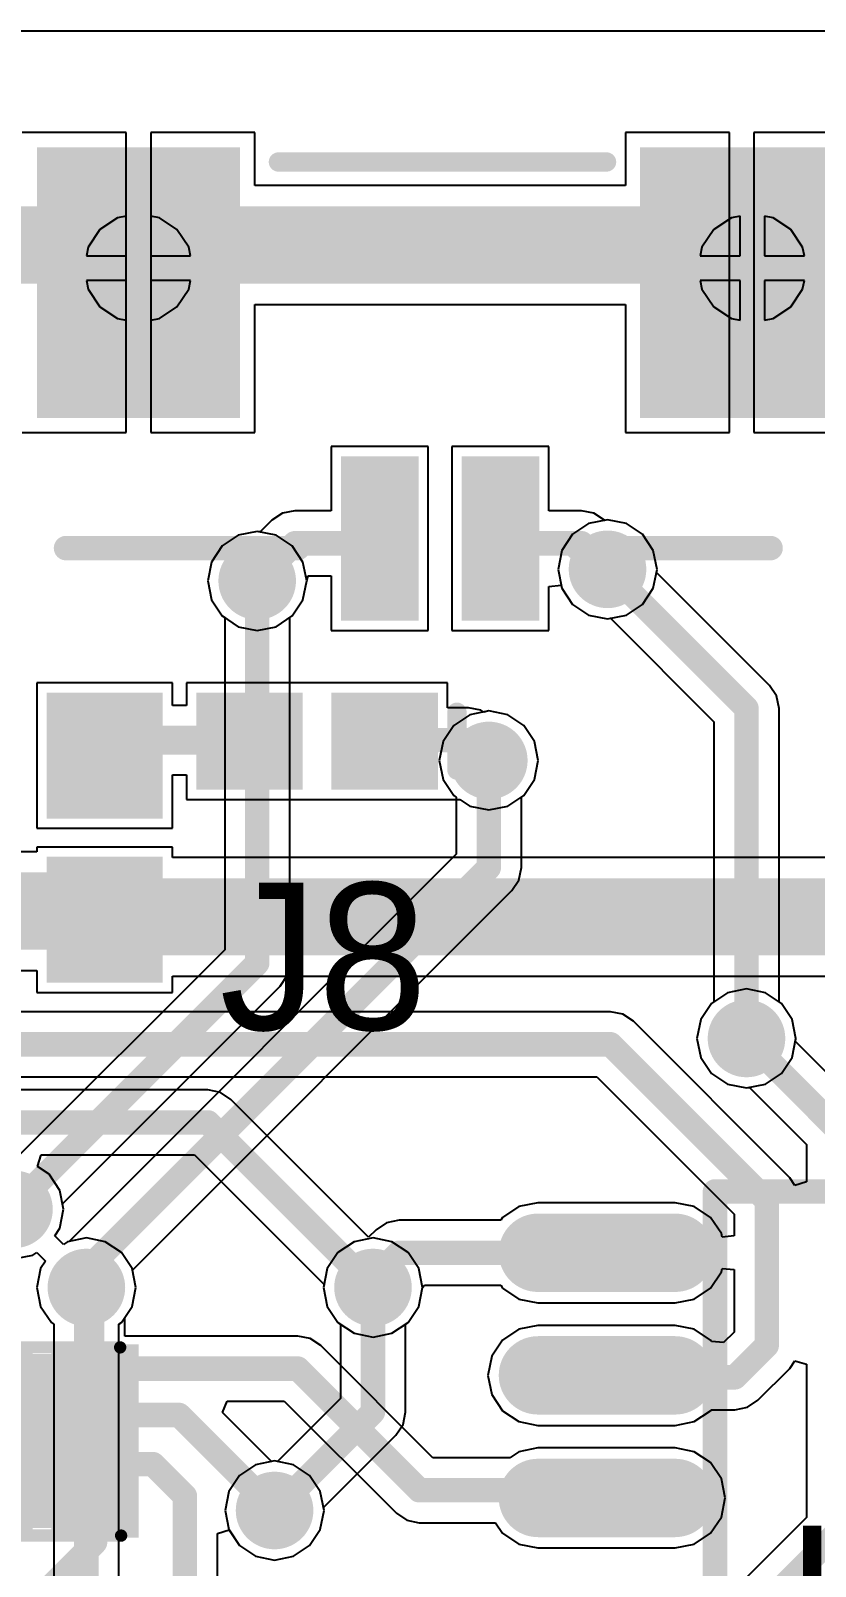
# Model space of a CAD drawing. Extents: x 60 to 151, y 116 to 276.
# Drawn here: x 96.37 to 104.49, y 180.14 to 196.05 of the extents above; entities that cross this region are included whole.
import ezdxf

# ---------------------------------------------------------------- set-up
doc = ezdxf.new("R2010")
doc.units = 0
doc.header["$MEASUREMENT"] = 0
doc.layers.get('0').update_dxf_attribs({"linetype": 'CONTINUOUS'})
for name, color, linetype in [('BOTTOMLAYER', 5, 'CONTINUOUS'), ('BOTTOMSOLDER', 6, 'CONTINUOUS'), ('MULTILAYER', 9, 'CONTINUOUS'), ('TOPLAYER', 1, 'CONTINUOUS'), ('TOPOVERLAY', 2, 'CONTINUOUS'), ('TOPPASTE', 8, 'CONTINUOUS'), ('TOPSOLDER', 216, 'CONTINUOUS'), ('VIAHOLELAYER', 16, 'CONTINUOUS')]:
    doc.layers.add(name, color=color, linetype=linetype)

# ---------------------------------------------------------------- blocks, each defined once
blk = doc.blocks.new('SMT2P___40')
at = {"layer": 'TOPLAYER'}
for points in [[(-0.3, -0.75), (0.3, -0.75), (-0.3, 0.75), (0.3, 0.75)], [(0.95, -0.75), (1.55, -0.75), (0.95, 0.75), (1.55, 0.75)], [(-3.45, -3.95), (-1.55, -3.95), (-3.45, -1.35), (-1.55, -1.35)], [(2.8, -3.95), (4.7, -3.95), (2.8, -1.35), (4.7, -1.35)]]:
    blk.add_solid(points, dxfattribs=at)
at = {"layer": 'TOPOVERLAY'}
for points, const_width in [([(-0.8, 0.1), (-2.8, 0.1)], 0.254), ([(4.5, 0.1), (2.1, 0.1)], 0.254), ([(2.3, -3.9), (-1.1, -3.9)], 0.2)]:
    blk.add_lwpolyline(points, dxfattribs=dict(at, const_width=const_width))
for points, const_width in [([(-2.863, 0.1, 1), (-2.736, 0.1, 1)], 0.127), ([(-0.864, 0.1, 1), (-0.737, 0.1, 1)], 0.127), ([(2.037, 0.1, 1), (2.164, 0.1, 1)], 0.127), ([(4.437, 0.1, 1), (4.564, 0.1, 1)], 0.127), ([(-1.15, -3.9, 1), (-1.05, -3.9, 1)], 0.1), ([(2.25, -3.9, 1), (2.35, -3.9, 1)], 0.1)]:
    blk.add_lwpolyline(points, format="xyb", close=True, dxfattribs=dict(at, const_width=const_width))
at = {"layer": 'TOPPASTE'}
for points in [[(-0.3, -0.75), (0.3, -0.75), (-0.3, 0.75), (0.3, 0.75)], [(0.95, -0.75), (1.55, -0.75), (0.95, 0.75), (1.55, 0.75)], [(-3.45, -3.95), (-1.55, -3.95), (-3.45, -1.35), (-1.55, -1.35)], [(2.8, -3.95), (4.7, -3.95), (2.8, -1.35), (4.7, -1.35)]]:
    blk.add_solid(points, dxfattribs=at)
at = {"layer": 'TOPSOLDER'}
for points in [[(-0.402, -0.852), (0.402, -0.852), (-0.402, 0.852), (0.402, 0.852)], [(0.848, -0.852), (1.652, -0.852), (0.848, 0.852), (1.652, 0.852)], [(-3.552, -4.052), (-1.448, -4.052), (-3.552, -1.248), (-1.448, -1.248)], [(2.698, -4.052), (4.802, -4.052), (2.698, -1.248), (4.802, -1.248)]]:
    blk.add_solid(points, dxfattribs=at)
blk = doc.blocks.new('L0603_70')
at = {"layer": 'TOPLAYER'}
for points in [[(-0.25, -0.4), (-0.25, 0.4), (-1.15, -0.4), (-1.15, 0.4)], [(1.15, -0.4), (1.15, 0.4), (0.25, -0.4), (0.25, 0.4)]]:
    blk.add_solid(points, dxfattribs=at)
at = {"layer": 'TOPOVERLAY', "const_width": 0.2}
blk.add_lwpolyline([(-1.45, 0.3), (-1.45, -0.3)], dxfattribs=at)
at = {"layer": 'TOPOVERLAY', "const_width": 0.1}
for points in [[(-1.5, 0.3, 1), (-1.4, 0.3, 1)], [(-1.5, -0.3, 1), (-1.4, -0.3, 1)]]:
    blk.add_lwpolyline(points, format="xyb", close=True, dxfattribs=at)
at = {"layer": 'TOPPASTE'}
for points in [[(-0.25, -0.4), (-0.25, 0.4), (-1.15, -0.4), (-1.15, 0.4)], [(1.15, -0.4), (1.15, 0.4), (0.25, -0.4), (0.25, 0.4)]]:
    blk.add_solid(points, dxfattribs=at)
at = {"layer": 'TOPSOLDER'}
for points in [[(-0.148, -0.502), (-0.148, 0.502), (-1.252, -0.502), (-1.252, 0.502)], [(1.252, -0.502), (1.252, 0.502), (0.148, -0.502), (0.148, 0.502)]]:
    blk.add_solid(points, dxfattribs=at)
blk = doc.blocks.new('J1_0603_86')
at = {"layer": 'TOPLAYER'}
for points in [[(-0.3, -0.5), (-0.3, 0.5), (-1.4, -0.5), (-1.4, 0.5)], [(1.4, -0.5), (1.4, 0.5), (0.3, -0.5), (0.3, 0.5)]]:
    blk.add_solid(points, dxfattribs=at)
at = {"layer": 'TOPPASTE'}
for points in [[(-0.3, -0.5), (-0.3, 0.5), (-1.4, -0.5), (-1.4, 0.5)], [(1.4, -0.5), (1.4, 0.5), (0.3, -0.5), (0.3, 0.5)]]:
    blk.add_solid(points, dxfattribs=at)
at = {"layer": 'TOPSOLDER'}
for points in [[(-0.198, -0.602), (-0.198, 0.602), (-1.502, -0.602), (-1.502, 0.602)], [(1.502, -0.602), (1.502, 0.602), (0.198, -0.602), (0.198, 0.602)]]:
    blk.add_solid(points, dxfattribs=at)
blk = doc.blocks.new('____14_97')
at = {"layer": 'TOPLAYER', "const_width": 0.61}
for points in [[(0.711, 0), (-0.711, 0)], [(6.999, 0), (5.577, 0)], [(0.711, -1.27), (-0.711, -1.27)], [(6.999, -1.27), (5.577, -1.27)], [(0.711, -2.54), (-0.711, -2.54)], [(6.999, -2.54), (5.577, -2.54)], [(0.711, -3.81), (-0.711, -3.81)], [(6.999, -3.81), (5.577, -3.81)], [(0.711, -5.08), (-0.711, -5.08)], [(6.999, -5.08), (5.577, -5.08)], [(0.711, -6.35), (-0.711, -6.35)], [(6.999, -6.35), (5.577, -6.35)], [(0.711, -7.62), (-0.711, -7.62)], [(6.999, -7.62), (5.577, -7.62)]]:
    blk.add_lwpolyline(points, dxfattribs=at)
at = {"layer": 'TOPLAYER', "const_width": 0.305}
for points in [[(-0.864, 0, 1), (-0.559, 0, 1)], [(0.559, 0, 1), (0.864, 0, 1)], [(5.424, 0, 1), (5.729, 0, 1)], [(6.847, 0, 1), (7.152, 0, 1)], [(-0.864, -1.27, 1), (-0.559, -1.27, 1)], [(0.559, -1.27, 1), (0.864, -1.27, 1)], [(5.424, -1.27, 1), (5.729, -1.27, 1)], [(6.847, -1.27, 1), (7.152, -1.27, 1)], [(-0.864, -2.54, 1), (-0.559, -2.54, 1)], [(0.559, -2.54, 1), (0.864, -2.54, 1)], [(5.424, -2.54, 1), (5.729, -2.54, 1)], [(6.847, -2.54, 1), (7.152, -2.54, 1)], [(-0.864, -3.81, 1), (-0.559, -3.81, 1)], [(0.559, -3.81, 1), (0.864, -3.81, 1)], [(5.424, -3.81, 1), (5.729, -3.81, 1)], [(6.847, -3.81, 1), (7.152, -3.81, 1)], [(-0.864, -5.08, 1), (-0.559, -5.08, 1)], [(0.559, -5.08, 1), (0.864, -5.08, 1)], [(5.424, -5.08, 1), (5.729, -5.08, 1)], [(6.847, -5.08, 1), (7.152, -5.08, 1)], [(-0.864, -6.35, 1), (-0.559, -6.35, 1)], [(0.559, -6.35, 1), (0.864, -6.35, 1)], [(5.424, -6.35, 1), (5.729, -6.35, 1)], [(6.847, -6.35, 1), (7.152, -6.35, 1)], [(-0.864, -7.62, 1), (-0.559, -7.62, 1)], [(0.559, -7.62, 1), (0.864, -7.62, 1)], [(5.424, -7.62, 1), (5.729, -7.62, 1)], [(6.847, -7.62, 1), (7.152, -7.62, 1)]]:
    blk.add_lwpolyline(points, format="xyb", close=True, dxfattribs=at)
at = {"layer": 'TOPOVERLAY', "const_width": 0.254}
for points in [[(1.124, 0.635), (2.509, 0.635)], [(1.124, -8.255), (1.124, 0.635)], [(3.779, 0.635), (5.164, 0.635)], [(5.164, -8.255), (5.164, 0.635)], [(1.124, -8.255), (5.164, -8.255)]]:
    blk.add_lwpolyline(points, dxfattribs=at)
at = {"layer": 'TOPOVERLAY', "const_width": 0.127}
for points in [[(1.06, 0.635, 1), (1.187, 0.635, 1)], [(1.06, 0.635, 1), (1.187, 0.635, 1)], [(2.445, 0.635, 1), (2.572, 0.635, 1)], [(2.445, 0.635, 1), (2.572, 0.635, 1)], [(3.715, 0.635, 1), (3.842, 0.635, 1)], [(3.715, 0.635, 1), (3.842, 0.635, 1)], [(5.1, 0.635, 1), (5.227, 0.635, 1)], [(5.1, 0.635, 1), (5.227, 0.635, 1)], [(1.06, -8.255, 1), (1.187, -8.255, 1)], [(1.06, -8.255, 1), (1.187, -8.255, 1)], [(5.1, -8.255, 1), (5.227, -8.255, 1)], [(5.1, -8.255, 1), (5.227, -8.255, 1)]]:
    blk.add_lwpolyline(points, format="xyb", close=True, dxfattribs=at)
at = {"layer": 'TOPOVERLAY', "const_width": 0.254}
blk.add_lwpolyline([(3.779, 0.635, -1), (2.509, 0.635)], format="xyb", dxfattribs=at)
at = {"layer": 'TOPPASTE', "const_width": 0.61}
for points in [[(0.711, 0), (-0.711, 0)], [(6.999, 0), (5.577, 0)], [(0.711, -1.27), (-0.711, -1.27)], [(6.999, -1.27), (5.577, -1.27)], [(0.711, -2.54), (-0.711, -2.54)], [(6.999, -2.54), (5.577, -2.54)], [(0.711, -3.81), (-0.711, -3.81)], [(6.999, -3.81), (5.577, -3.81)], [(0.711, -5.08), (-0.711, -5.08)], [(6.999, -5.08), (5.577, -5.08)], [(0.711, -6.35), (-0.711, -6.35)], [(6.999, -6.35), (5.577, -6.35)], [(0.711, -7.62), (-0.711, -7.62)], [(6.999, -7.62), (5.577, -7.62)]]:
    blk.add_lwpolyline(points, dxfattribs=at)
at = {"layer": 'TOPPASTE', "const_width": 0.305}
for points in [[(-0.864, 0, 1), (-0.559, 0, 1)], [(0.559, 0, 1), (0.864, 0, 1)], [(5.424, 0, 1), (5.729, 0, 1)], [(6.847, 0, 1), (7.152, 0, 1)], [(-0.864, -1.27, 1), (-0.559, -1.27, 1)], [(0.559, -1.27, 1), (0.864, -1.27, 1)], [(5.424, -1.27, 1), (5.729, -1.27, 1)], [(6.847, -1.27, 1), (7.152, -1.27, 1)], [(-0.864, -2.54, 1), (-0.559, -2.54, 1)], [(0.559, -2.54, 1), (0.864, -2.54, 1)], [(5.424, -2.54, 1), (5.729, -2.54, 1)], [(6.847, -2.54, 1), (7.152, -2.54, 1)], [(-0.864, -3.81, 1), (-0.559, -3.81, 1)], [(0.559, -3.81, 1), (0.864, -3.81, 1)], [(5.424, -3.81, 1), (5.729, -3.81, 1)], [(6.847, -3.81, 1), (7.152, -3.81, 1)], [(-0.864, -5.08, 1), (-0.559, -5.08, 1)], [(0.559, -5.08, 1), (0.864, -5.08, 1)], [(5.424, -5.08, 1), (5.729, -5.08, 1)], [(6.847, -5.08, 1), (7.152, -5.08, 1)], [(-0.864, -6.35, 1), (-0.559, -6.35, 1)], [(0.559, -6.35, 1), (0.864, -6.35, 1)], [(5.424, -6.35, 1), (5.729, -6.35, 1)], [(6.847, -6.35, 1), (7.152, -6.35, 1)], [(-0.864, -7.62, 1), (-0.559, -7.62, 1)], [(0.559, -7.62, 1), (0.864, -7.62, 1)], [(5.424, -7.62, 1), (5.729, -7.62, 1)], [(6.847, -7.62, 1), (7.152, -7.62, 1)]]:
    blk.add_lwpolyline(points, format="xyb", close=True, dxfattribs=at)
at = {"layer": 'TOPSOLDER', "const_width": 0.813}
for points in [[(0.711, 0), (-0.711, 0)], [(6.999, 0), (5.577, 0)], [(0.711, -1.27), (-0.711, -1.27)], [(6.999, -1.27), (5.577, -1.27)], [(0.711, -2.54), (-0.711, -2.54)], [(6.999, -2.54), (5.577, -2.54)], [(0.711, -3.81), (-0.711, -3.81)], [(6.999, -3.81), (5.577, -3.81)], [(0.711, -5.08), (-0.711, -5.08)], [(6.999, -5.08), (5.577, -5.08)], [(0.711, -6.35), (-0.711, -6.35)], [(6.999, -6.35), (5.577, -6.35)], [(0.711, -7.62), (-0.711, -7.62)], [(6.999, -7.62), (5.577, -7.62)]]:
    blk.add_lwpolyline(points, dxfattribs=at)
at = {"layer": 'TOPSOLDER', "const_width": 0.406}
for points in [[(-0.914, 0, 1), (-0.508, 0, 1)], [(0.508, 0, 1), (0.914, 0, 1)], [(5.374, 0, 1), (5.78, 0, 1)], [(6.796, 0, 1), (7.202, 0, 1)], [(-0.914, -1.27, 1), (-0.508, -1.27, 1)], [(0.508, -1.27, 1), (0.914, -1.27, 1)], [(5.374, -1.27, 1), (5.78, -1.27, 1)], [(6.796, -1.27, 1), (7.202, -1.27, 1)], [(-0.914, -2.54, 1), (-0.508, -2.54, 1)], [(0.508, -2.54, 1), (0.914, -2.54, 1)], [(5.374, -2.54, 1), (5.78, -2.54, 1)], [(6.796, -2.54, 1), (7.202, -2.54, 1)], [(-0.914, -3.81, 1), (-0.508, -3.81, 1)], [(0.508, -3.81, 1), (0.914, -3.81, 1)], [(5.374, -3.81, 1), (5.78, -3.81, 1)], [(6.796, -3.81, 1), (7.202, -3.81, 1)], [(-0.914, -5.08, 1), (-0.508, -5.08, 1)], [(0.508, -5.08, 1), (0.914, -5.08, 1)], [(5.374, -5.08, 1), (5.78, -5.08, 1)], [(6.796, -5.08, 1), (7.202, -5.08, 1)], [(-0.914, -6.35, 1), (-0.508, -6.35, 1)], [(0.508, -6.35, 1), (0.914, -6.35, 1)], [(5.374, -6.35, 1), (5.78, -6.35, 1)], [(6.796, -6.35, 1), (7.202, -6.35, 1)], [(-0.914, -7.62, 1), (-0.508, -7.62, 1)], [(0.508, -7.62, 1), (0.914, -7.62, 1)], [(5.374, -7.62, 1), (5.78, -7.62, 1)], [(6.796, -7.62, 1), (7.202, -7.62, 1)]]:
    blk.add_lwpolyline(points, format="xyb", close=True, dxfattribs=at)
blk = doc.blocks.new('RR0402_4R8__102')
at = {"layer": 'TOPLAYER'}
for points in [[(-0.35, -0.15), (0.35, -0.15), (-0.35, 0.15), (0.35, 0.15)], [(0.75, -0.15), (1.45, -0.15), (0.75, 0.15), (1.45, 0.15)], [(-0.35, -0.65), (0.35, -0.65), (-0.35, -0.35), (0.35, -0.35)], [(0.75, -0.65), (1.45, -0.65), (0.75, -0.35), (1.45, -0.35)], [(-0.35, -1.15), (0.35, -1.15), (-0.35, -0.85), (0.35, -0.85)], [(0.75, -1.15), (1.45, -1.15), (0.75, -0.85), (1.45, -0.85)], [(-0.35, -1.65), (0.35, -1.65), (-0.35, -1.35), (0.35, -1.35)], [(0.75, -1.65), (1.45, -1.65), (0.75, -1.35), (1.45, -1.35)]]:
    blk.add_solid(points, dxfattribs=at)
at = {"layer": 'TOPOVERLAY', "const_width": 0.127}
for points in [[(1.36, 0.23), (-0.27, 0.23)], [(1.37, -1.72), (-0.26, -1.72)]]:
    blk.add_lwpolyline(points, dxfattribs=at)
at = {"layer": 'TOPOVERLAY', "const_width": 0.0635}
for points in [[(-0.302, 0.23, 1), (-0.238, 0.23, 1)], [(1.328, 0.23, 1), (1.392, 0.23, 1)], [(-0.292, -1.72, 1), (-0.228, -1.72, 1)], [(1.338, -1.72, 1), (1.402, -1.72, 1)]]:
    blk.add_lwpolyline(points, format="xyb", close=True, dxfattribs=at)
at = {"layer": 'TOPOVERLAY'}
blk.add_solid([(0.41, -1.65), (0.69, -1.65), (0.41, 0.15), (0.69, 0.15)], dxfattribs=at)
at = {"layer": 'TOPPASTE'}
for points in [[(-0.35, -0.15), (0.35, -0.15), (-0.35, 0.15), (0.35, 0.15)], [(0.75, -0.15), (1.45, -0.15), (0.75, 0.15), (1.45, 0.15)], [(-0.35, -0.65), (0.35, -0.65), (-0.35, -0.35), (0.35, -0.35)], [(0.75, -0.65), (1.45, -0.65), (0.75, -0.35), (1.45, -0.35)], [(-0.35, -1.15), (0.35, -1.15), (-0.35, -0.85), (0.35, -0.85)], [(0.75, -1.15), (1.45, -1.15), (0.75, -0.85), (1.45, -0.85)], [(-0.35, -1.65), (0.35, -1.65), (-0.35, -1.35), (0.35, -1.35)], [(0.75, -1.65), (1.45, -1.65), (0.75, -1.35), (1.45, -1.35)]]:
    blk.add_solid(points, dxfattribs=at)
at = {"layer": 'TOPSOLDER'}
for points in [[(-0.452, -0.252), (0.452, -0.252), (-0.452, 0.252), (0.452, 0.252)], [(0.648, -0.252), (1.552, -0.252), (0.648, 0.252), (1.552, 0.252)], [(-0.452, -0.752), (0.452, -0.752), (-0.452, -0.248), (0.452, -0.248)], [(0.648, -0.752), (1.552, -0.752), (0.648, -0.248), (1.552, -0.248)], [(-0.452, -1.252), (0.452, -1.252), (-0.452, -0.748), (0.452, -0.748)], [(0.648, -1.252), (1.552, -1.252), (0.648, -0.748), (1.552, -0.748)], [(-0.452, -1.752), (0.452, -1.752), (-0.452, -1.248), (0.452, -1.248)], [(0.648, -1.752), (1.552, -1.752), (0.648, -1.248), (1.552, -1.248)]]:
    blk.add_solid(points, dxfattribs=at)

msp = doc.modelspace()

# ---------------------------------------------------------------- linework, layer by layer
at = {"layer": 'BOTTOMLAYER'}
for p, q in [((65.652, 196.046), (145.422, 196.046)), ((97.266, 194.108), (97.083, 193.985)), ((97.355, 194.126), (97.266, 194.108)), ((97.355, 193.713), (97.355, 194.126)), ((97.698, 194.108), (97.609, 194.126)), ((97.609, 194.126), (97.609, 193.713)), ((97.881, 193.985), (97.698, 194.108)), ((103.626, 194.108), (103.443, 193.985)), ((103.715, 194.126), (103.626, 194.108)), ((103.715, 193.713), (103.715, 194.126)), ((104.058, 194.108), (103.969, 194.126)), ((103.969, 194.126), (103.969, 193.713)), ((104.241, 193.985), (104.058, 194.108)), ((97.083, 193.985), (96.96, 193.802)), ((98.004, 193.802), (97.881, 193.985)), ((103.443, 193.985), (103.32, 193.802)), ((104.364, 193.802), (104.241, 193.985)), ((96.96, 193.802), (96.942, 193.713)), ((98.022, 193.713), (98.004, 193.802)), ((103.32, 193.802), (103.302, 193.713)), ((104.382, 193.713), (104.364, 193.802)), ((96.942, 193.713), (97.355, 193.713)), ((97.609, 193.713), (98.022, 193.713)), ((103.302, 193.713), (103.715, 193.713)), ((103.969, 193.713), (104.382, 193.713)), ((97.355, 193.459), (96.942, 193.459)), ((96.942, 193.459), (96.96, 193.37)), ((97.355, 193.046), (97.355, 193.459)), ((98.022, 193.459), (97.609, 193.459)), ((97.609, 193.459), (97.609, 193.046)), ((98.004, 193.37), (98.022, 193.459)), ((103.715, 193.459), (103.302, 193.459)), ((103.302, 193.459), (103.32, 193.37)), ((103.715, 193.046), (103.715, 193.459)), ((104.382, 193.459), (103.969, 193.459)), ((103.969, 193.459), (103.969, 193.046)), ((104.364, 193.37), (104.382, 193.459)), ((96.96, 193.37), (97.083, 193.187)), ((97.881, 193.187), (98.004, 193.37)), ((103.32, 193.37), (103.443, 193.187)), ((104.241, 193.187), (104.364, 193.37)), ((97.083, 193.187), (97.266, 193.064)), ((97.698, 193.064), (97.881, 193.187)), ((103.443, 193.187), (103.626, 193.064)), ((104.058, 193.064), (104.241, 193.187)), ((97.266, 193.064), (97.355, 193.046)), ((97.609, 193.046), (97.698, 193.064)), ((103.626, 193.064), (103.715, 193.046)), ((103.969, 193.046), (104.058, 193.064)), ((102.146, 190.94), (101.979, 190.829)), ((102.342, 190.979), (102.146, 190.94)), ((102.538, 190.94), (102.342, 190.979)), ((102.705, 190.829), (102.538, 190.94)), ((98.516, 190.82), (98.349, 190.709)), ((98.712, 190.859), (98.516, 190.82)), ((98.908, 190.82), (98.712, 190.859)), ((99.075, 190.709), (98.908, 190.82)), ((101.979, 190.829), (101.868, 190.662)), ((102.816, 190.662), (102.705, 190.829)), ((98.349, 190.709), (98.238, 190.542)), ((99.186, 190.542), (99.075, 190.709)), ((101.868, 190.662), (101.829, 190.466)), ((102.855, 190.466), (102.816, 190.662)), ((98.238, 190.542), (98.199, 190.346)), ((99.225, 190.346), (99.186, 190.542)), ((101.829, 190.466), (101.868, 190.27)), ((102.849, 190.435), (102.855, 190.466)), ((104.02, 189.264), (102.849, 190.435)), ((98.199, 190.346), (98.238, 190.15)), ((99.186, 190.15), (99.225, 190.346)), ((101.868, 190.27), (101.979, 190.103)), ((98.238, 190.15), (98.349, 189.983)), ((99.075, 189.983), (99.186, 190.15)), ((101.979, 190.103), (102.146, 189.992)), ((98.349, 189.983), (98.375, 189.966)), ((98.375, 189.966), (98.375, 186.525)), ((99.049, 189.966), (99.075, 189.983)), ((99.049, 186.386), (99.049, 189.966)), ((102.146, 189.992), (102.342, 189.953)), ((102.342, 189.953), (102.373, 189.959)), ((102.373, 189.959), (103.445, 188.887)), ((104.093, 189.155), (104.02, 189.264)), ((104.119, 189.026), (104.093, 189.155)), ((101.112, 188.999), (100.916, 188.96)), ((101.308, 188.96), (101.112, 188.999)), ((104.119, 185.986), (104.119, 189.026)), ((100.749, 188.849), (100.638, 188.682)), ((100.916, 188.96), (100.749, 188.849)), ((101.475, 188.849), (101.308, 188.96)), ((101.586, 188.682), (101.475, 188.849)), ((103.445, 188.887), (103.445, 185.986)), ((100.638, 188.682), (100.599, 188.486)), ((101.625, 188.486), (101.586, 188.682)), ((100.599, 188.486), (100.638, 188.29)), ((101.586, 188.29), (101.625, 188.486)), ((100.638, 188.29), (100.749, 188.123)), ((101.475, 188.123), (101.586, 188.29)), ((100.749, 188.123), (100.775, 188.106)), ((100.775, 188.106), (100.775, 187.515)), ((101.449, 188.106), (101.475, 188.123)), ((101.449, 187.376), (101.449, 188.106)), ((100.775, 187.515), (96.763, 183.504)), ((101.35, 187.138), (101.423, 187.247)), ((101.423, 187.247), (101.449, 187.376)), ((101.449, 187.376), (101.449, 187.376)), ((101.449, 187.376), (101.449, 187.376)), ((101.449, 187.376), (101.449, 187.376)), ((97.419, 183.207), (101.35, 187.138)), ((98.375, 186.525), (96.198, 184.348)), ((99.023, 186.257), (99.049, 186.386)), ((96.694, 183.892), (98.95, 186.148)), ((98.95, 186.148), (99.023, 186.257)), ((98.95, 186.148), (98.95, 186.148)), ((98.95, 186.148), (98.95, 186.148)), ((103.419, 185.969), (103.308, 185.802)), ((103.445, 185.986), (103.419, 185.969)), ((104.145, 185.969), (104.119, 185.986)), ((104.256, 185.802), (104.145, 185.969)), ((103.308, 185.802), (103.269, 185.606)), ((104.295, 185.606), (104.256, 185.802)), ((103.269, 185.606), (103.308, 185.41)), ((104.256, 185.41), (104.295, 185.606)), ((103.308, 185.41), (103.419, 185.243)), ((104.145, 185.243), (104.256, 185.41)), ((103.419, 185.243), (103.586, 185.132)), ((103.978, 185.132), (104.145, 185.243)), ((103.586, 185.132), (103.782, 185.093)), ((103.782, 185.093), (103.978, 185.132)), ((96.666, 183.64), (96.705, 183.836)), ((96.705, 183.836), (96.694, 183.892)), ((96.614, 183.562), (96.666, 183.64)), ((96.704, 183.472), (96.614, 183.562)), ((96.746, 183.5), (96.704, 183.472)), ((96.763, 183.504), (96.746, 183.5)), ((99.716, 183.5), (99.549, 183.389)), ((99.912, 183.539), (99.716, 183.5)), ((100.108, 183.5), (99.912, 183.539)), ((100.275, 183.389), (100.108, 183.5)), ((96.192, 183.323), (96.388, 183.362)), ((96.388, 183.362), (96.43, 183.39)), ((96.43, 183.39), (96.52, 183.3)), ((96.52, 183.3), (96.468, 183.222)), ((99.549, 183.389), (99.438, 183.222)), ((100.386, 183.222), (100.275, 183.389)), ((96.468, 183.222), (96.429, 183.026)), ((97.455, 183.026), (97.419, 183.207)), ((99.438, 183.222), (99.399, 183.026)), ((100.425, 183.026), (100.386, 183.222)), ((96.429, 183.026), (96.468, 182.83)), ((97.416, 182.83), (97.455, 183.026)), ((99.399, 183.026), (99.438, 182.83)), ((100.386, 182.83), (100.425, 183.026)), ((96.468, 182.83), (96.579, 182.663)), ((97.305, 182.663), (97.416, 182.83)), ((99.438, 182.83), (99.549, 182.663)), ((100.275, 182.663), (100.386, 182.83)), ((96.579, 182.663), (96.605, 182.646)), ((96.605, 182.646), (96.605, 174.945)), ((97.279, 182.646), (97.305, 182.663)), ((97.279, 174.806), (97.279, 182.646)), ((99.549, 182.663), (99.575, 182.646)), ((99.575, 182.646), (99.575, 181.875)), ((100.249, 182.646), (100.275, 182.663)), ((100.249, 181.736), (100.249, 182.646)), ((99.575, 181.875), (98.923, 181.223)), ((100.223, 181.607), (100.249, 181.736)), ((100.15, 181.498), (100.223, 181.607)), ((99.399, 180.747), (100.15, 181.498)), ((98.892, 181.229), (98.696, 181.19)), ((98.923, 181.223), (98.892, 181.229)), ((98.529, 181.079), (98.418, 180.912)), ((98.696, 181.19), (98.529, 181.079)), ((98.418, 180.912), (98.379, 180.716)), ((98.379, 180.716), (98.418, 180.52)), ((99.366, 180.52), (99.405, 180.716)), ((99.405, 180.716), (99.399, 180.747)), ((98.418, 180.52), (98.529, 180.353)), ((99.255, 180.353), (99.366, 180.52)), ((98.529, 180.353), (98.696, 180.242)), ((98.696, 180.242), (98.892, 180.203)), ((98.892, 180.203), (99.088, 180.242)), ((99.088, 180.242), (99.255, 180.353))]:
    msp.add_line(p, q, dxfattribs=at)
for points, const_width in [([(97.332, 193.586, 1), (97.632, 193.586, 1)], 0.3), ([(103.692, 193.586, 1), (103.992, 193.586, 1)], 0.3), ([(102.192, 190.466, 1), (102.492, 190.466, 1)], 0.3), ([(98.562, 190.346, 1), (98.862, 190.346, 1)], 0.3), ([(102.279, 190.466, 1), (102.406, 190.466, 1)], 0.127), ([(98.648, 190.346, 1), (98.775, 190.346, 1)], 0.127), ([(103.718, 189.026, 1), (103.845, 189.026, 1)], 0.127), ([(103.718, 189.026, 1), (103.845, 189.026, 1)], 0.127), ([(100.962, 188.486, 1), (101.262, 188.486, 1)], 0.3), ([(101.048, 188.486, 1), (101.175, 188.486, 1)], 0.127), ([(101.048, 187.376, 1), (101.175, 187.376, 1)], 0.127), ([(101.048, 187.376, 1), (101.175, 187.376, 1)], 0.127), ([(98.648, 186.386, 1), (98.775, 186.386, 1)], 0.127), ([(98.648, 186.386, 1), (98.775, 186.386, 1)], 0.127), ([(103.632, 185.606, 1), (103.932, 185.606, 1)], 0.3), ([(103.718, 185.606, 1), (103.845, 185.606, 1)], 0.127), ([(96.042, 183.836, 1), (96.342, 183.836, 1)], 0.3), ([(96.792, 183.026, 1), (97.092, 183.026, 1)], 0.3), ([(96.879, 183.206, 1), (97.006, 183.206, 1)], 0.127), ([(96.879, 183.206, 1), (97.006, 183.206, 1)], 0.127), ([(99.762, 183.026, 1), (100.062, 183.026, 1)], 0.3), ([(99.848, 183.026, 1), (99.975, 183.026, 1)], 0.127), ([(99.848, 181.736, 1), (99.975, 181.736, 1)], 0.127), ([(99.848, 181.736, 1), (99.975, 181.736, 1)], 0.127), ([(98.742, 180.716, 1), (99.042, 180.716, 1)], 0.3), ([(98.828, 180.716, 1), (98.955, 180.716, 1)], 0.127)]:
    msp.add_lwpolyline(points, format="xyb", close=True, dxfattribs=dict(at, const_width=const_width))
at = {"layer": 'BOTTOMLAYER', "const_width": 0.254}
for points in [[(102.342, 190.466), (103.782, 189.026)], [(98.712, 186.386), (98.712, 190.346)], [(103.782, 185.606), (103.782, 189.026)], [(101.112, 187.376), (101.112, 188.486)], [(96.942, 183.206), (101.112, 187.376)], [(96.192, 183.866), (98.712, 186.386)], [(96.942, 174.806), (96.942, 183.206)], [(99.912, 181.736), (99.912, 183.026)], [(98.892, 180.716), (99.912, 181.736)]]:
    msp.add_lwpolyline(points, dxfattribs=at)
at = {"layer": 'BOTTOMSOLDER', "const_width": 0.402}
for points in [[(97.281, 193.586, 1), (97.683, 193.586, 1)], [(103.641, 193.586, 1), (104.043, 193.586, 1)], [(98.511, 190.346, 1), (98.913, 190.346, 1)], [(102.141, 190.466, 1), (102.543, 190.466, 1)], [(100.911, 188.486, 1), (101.313, 188.486, 1)], [(103.581, 185.606, 1), (103.983, 185.606, 1)], [(95.991, 183.836, 1), (96.393, 183.836, 1)], [(96.741, 183.026, 1), (97.143, 183.026, 1)], [(99.711, 183.026, 1), (100.113, 183.026, 1)], [(98.691, 180.716, 1), (99.093, 180.716, 1)]]:
    msp.add_lwpolyline(points, format="xyb", close=True, dxfattribs=at)
at = {"layer": 'MULTILAYER', "const_width": 0.3}
for points in [[(97.332, 193.586, 1), (97.632, 193.586, 1)], [(103.692, 193.586, 1), (103.992, 193.586, 1)], [(102.192, 190.466, 1), (102.492, 190.466, 1)], [(98.562, 190.346, 1), (98.862, 190.346, 1)], [(100.962, 188.486, 1), (101.262, 188.486, 1)], [(103.632, 185.606, 1), (103.932, 185.606, 1)], [(96.042, 183.836, 1), (96.342, 183.836, 1)], [(96.792, 183.026, 1), (97.092, 183.026, 1)], [(99.762, 183.026, 1), (100.062, 183.026, 1)], [(98.742, 180.716, 1), (99.042, 180.716, 1)]]:
    msp.add_lwpolyline(points, format="xyb", close=True, dxfattribs=at)
at = {"layer": 'TOPLAYER'}
for p, q in [((65.652, 196.046), (145.422, 196.046)), ((97.355, 194.99), (96.278, 194.99)), ((97.355, 193.436), (97.355, 194.99)), ((98.686, 194.99), (97.609, 194.99)), ((97.609, 194.99), (97.609, 193.436)), ((98.686, 194.441), (98.686, 194.99)), ((103.605, 194.99), (102.528, 194.99)), ((102.528, 194.99), (102.528, 194.441)), ((103.605, 193.436), (103.605, 194.99)), ((104.936, 194.99), (103.859, 194.99)), ((103.859, 194.99), (103.859, 193.436)), ((102.528, 194.441), (98.686, 194.441)), ((97.355, 191.882), (97.355, 193.436)), ((97.609, 193.436), (97.609, 191.882)), ((103.605, 191.882), (103.605, 193.436)), ((103.859, 193.436), (103.859, 191.882)), ((98.686, 191.882), (98.686, 193.211)), ((98.686, 193.211), (102.528, 193.211)), ((102.528, 193.211), (102.528, 191.882)), ((96.278, 191.882), (97.355, 191.882)), ((97.609, 191.882), (98.686, 191.882)), ((102.528, 191.882), (103.605, 191.882)), ((103.859, 191.882), (104.936, 191.882)), ((100.485, 191.739), (99.479, 191.739)), ((99.479, 191.739), (99.479, 191.073)), ((100.485, 189.833), (100.485, 191.739)), ((101.735, 191.739), (100.729, 191.739)), ((100.729, 191.739), (100.729, 189.833)), ((101.735, 191.073), (101.735, 191.739)), ((99.102, 191.073), (98.973, 191.047)), ((99.479, 191.073), (99.102, 191.073)), ((102.072, 191.073), (101.735, 191.073)), ((102.201, 191.047), (102.072, 191.073)), ((98.864, 190.974), (98.743, 190.853)), ((98.973, 191.047), (98.864, 190.974)), ((102.31, 190.974), (102.201, 191.047)), ((102.311, 190.973), (102.31, 190.974)), ((102.342, 190.979), (102.311, 190.973)), ((102.538, 190.94), (102.342, 190.979)), ((102.705, 190.829), (102.538, 190.94)), ((98.516, 190.82), (98.349, 190.709)), ((98.712, 190.859), (98.516, 190.82)), ((98.743, 190.853), (98.712, 190.859)), ((102.816, 190.662), (102.705, 190.829)), ((98.349, 190.709), (98.238, 190.542)), ((102.855, 190.466), (102.816, 190.662)), ((98.238, 190.542), (98.199, 190.346)), ((102.816, 190.27), (102.855, 190.466)), ((98.199, 190.346), (98.238, 190.15)), ((99.186, 190.15), (99.225, 190.346)), ((99.225, 190.346), (99.241, 190.399)), ((99.225, 190.346), (99.225, 190.346)), ((99.225, 190.346), (99.225, 190.346)), ((99.241, 190.399), (99.241, 190.399)), ((99.241, 190.399), (99.241, 190.399)), ((99.241, 190.399), (99.479, 190.399)), ((99.479, 190.399), (99.479, 189.833)), ((101.735, 190.289), (101.862, 190.302)), ((101.735, 189.833), (101.735, 190.289)), ((101.862, 190.302), (101.868, 190.27)), ((101.868, 190.27), (101.979, 190.103)), ((102.705, 190.103), (102.816, 190.27)), ((98.238, 190.15), (98.349, 189.983)), ((99.075, 189.983), (99.186, 190.15)), ((101.979, 190.103), (102.146, 189.992)), ((102.538, 189.992), (102.705, 190.103)), ((98.349, 189.983), (98.516, 189.872)), ((98.908, 189.872), (99.075, 189.983)), ((102.146, 189.992), (102.342, 189.953)), ((102.342, 189.953), (102.538, 189.992)), ((98.516, 189.872), (98.712, 189.833)), ((98.712, 189.833), (98.908, 189.872)), ((99.479, 189.833), (100.485, 189.833)), ((100.729, 189.833), (101.735, 189.833)), ((97.835, 189.289), (96.429, 189.289)), ((96.429, 189.289), (96.429, 187.783)), ((97.835, 189.056), (97.835, 189.289)), ((99.285, 189.289), (97.979, 189.289)), ((97.979, 189.289), (97.979, 189.056)), ((99.379, 189.289), (99.285, 189.289)), ((99.285, 189.289), (99.285, 189.289)), ((100.685, 189.289), (99.379, 189.289)), ((99.379, 189.289), (99.379, 189.289)), ((99.379, 189.289), (99.379, 189.289)), ((99.379, 189.289), (99.379, 189.289)), ((100.685, 189.033), (100.685, 189.289)), ((97.979, 189.056), (97.835, 189.056)), ((100.902, 189.033), (100.685, 189.033)), ((101.031, 189.007), (100.902, 189.033)), ((101.059, 188.988), (101.031, 189.007)), ((101.112, 188.999), (101.059, 188.988)), ((101.308, 188.96), (101.112, 188.999)), ((101.475, 188.849), (101.308, 188.96)), ((101.586, 188.682), (101.475, 188.849)), ((101.625, 188.486), (101.586, 188.682)), ((101.586, 188.29), (101.625, 188.486)), ((97.835, 187.783), (97.835, 188.336)), ((97.835, 188.336), (97.979, 188.336)), ((97.979, 188.336), (97.979, 188.083)), ((101.475, 188.123), (101.586, 188.29)), ((97.979, 188.083), (99.285, 188.083)), ((99.285, 188.083), (99.285, 188.083)), ((99.285, 188.083), (99.285, 188.083)), ((99.285, 188.083), (99.285, 188.083)), ((99.285, 188.083), (99.379, 188.083)), ((99.379, 188.083), (99.379, 188.083)), ((99.379, 188.083), (100.685, 188.083)), ((100.685, 188.083), (100.685, 188.083)), ((100.685, 188.083), (100.81, 188.083)), ((100.81, 188.083), (100.916, 188.012)), ((101.308, 188.012), (101.475, 188.123)), ((100.916, 188.012), (101.112, 187.973)), ((101.112, 187.973), (101.308, 188.012)), ((96.429, 187.783), (97.835, 187.783)), ((97.835, 187.589), (96.429, 187.589)), ((96.429, 187.589), (96.429, 187.541)), ((97.835, 187.481), (97.835, 187.589)), ((96.429, 187.541), (95.787, 187.541)), ((109.842, 187.481), (97.835, 187.481)), ((95.532, 186.311), (96.429, 186.311)), ((96.429, 186.311), (96.429, 186.083)), ((97.835, 186.083), (97.835, 186.251)), ((97.835, 186.251), (108.408, 186.251)), ((96.429, 186.083), (97.835, 186.083)), ((103.419, 185.969), (103.308, 185.802)), ((103.586, 186.08), (103.419, 185.969)), ((103.782, 186.119), (103.586, 186.08)), ((103.978, 186.08), (103.782, 186.119)), ((104.145, 185.969), (103.978, 186.08)), ((104.256, 185.802), (104.145, 185.969)), ((102.372, 185.883), (95.054, 185.883)), ((102.501, 185.857), (102.372, 185.883)), ((102.61, 185.784), (102.501, 185.857)), ((104.23, 184.164), (102.61, 185.784)), ((103.308, 185.802), (103.269, 185.606)), ((104.295, 185.606), (104.256, 185.802)), ((103.269, 185.606), (103.308, 185.41)), ((104.289, 185.575), (104.295, 185.606)), ((104.98, 184.884), (104.289, 185.575)), ((103.308, 185.41), (103.419, 185.243)), ((94.872, 185.209), (102.233, 185.209)), ((102.233, 185.209), (103.655, 183.787)), ((103.419, 185.243), (103.586, 185.132)), ((98.202, 185.073), (94.292, 185.073)), ((98.331, 185.047), (98.202, 185.073)), ((98.44, 184.974), (98.331, 185.047)), ((103.586, 185.132), (103.782, 185.093)), ((103.782, 185.093), (103.813, 185.099)), ((103.813, 185.099), (104.405, 184.507)), ((99.867, 183.547), (98.44, 184.974)), ((96.437, 184.278), (96.473, 184.399)), ((96.473, 184.399), (98.063, 184.399)), ((98.063, 184.399), (99.405, 183.057)), ((104.405, 184.507), (104.405, 184.121)), ((96.555, 184.199), (96.437, 184.278)), ((96.666, 184.032), (96.555, 184.199)), ((104.284, 184.084), (104.23, 184.164)), ((104.405, 184.121), (104.284, 184.084)), ((96.705, 183.836), (96.666, 184.032)), ((101.621, 183.904), (101.423, 183.865)), ((103.043, 183.904), (101.621, 183.904)), ((103.241, 183.865), (103.043, 183.904)), ((96.666, 183.64), (96.705, 183.836)), ((101.255, 183.752), (101.235, 183.723)), ((101.423, 183.865), (101.255, 183.752)), ((103.409, 183.752), (103.241, 183.865)), ((103.522, 183.584), (103.409, 183.752)), ((103.655, 183.787), (103.655, 183.56)), ((96.614, 183.562), (96.666, 183.64)), ((99.944, 183.624), (99.867, 183.547)), ((100.053, 183.697), (99.944, 183.624)), ((100.182, 183.723), (100.053, 183.697)), ((101.235, 183.723), (100.182, 183.723)), ((103.529, 183.548), (103.522, 183.584)), ((96.704, 183.472), (96.614, 183.562)), ((96.746, 183.5), (96.704, 183.472)), ((96.942, 183.539), (96.746, 183.5)), ((97.138, 183.5), (96.942, 183.539)), ((97.305, 183.389), (97.138, 183.5)), ((103.655, 183.56), (103.529, 183.548)), ((97.416, 183.222), (97.305, 183.389)), ((97.455, 183.026), (97.416, 183.222)), ((103.409, 183.02), (103.522, 183.188)), ((103.522, 183.188), (103.529, 183.224)), ((103.529, 183.224), (103.655, 183.212)), ((103.655, 183.212), (103.655, 182.565)), ((97.416, 182.83), (97.455, 183.026)), ((99.405, 183.057), (99.399, 183.026)), ((99.399, 183.026), (99.438, 182.83)), ((100.386, 182.83), (100.425, 183.026)), ((100.425, 183.026), (100.444, 183.049)), ((100.444, 183.049), (101.235, 183.049)), ((101.235, 183.049), (101.255, 183.02)), ((101.255, 183.02), (101.423, 182.907)), ((103.241, 182.907), (103.409, 183.02)), ((97.339, 182.714), (97.416, 182.83)), ((99.438, 182.83), (99.549, 182.663)), ((100.275, 182.663), (100.386, 182.83)), ((101.423, 182.907), (101.621, 182.868)), ((101.621, 182.868), (103.043, 182.868)), ((103.043, 182.868), (103.241, 182.907)), ((97.339, 182.523), (97.339, 182.714)), ((99.549, 182.663), (99.716, 182.552)), ((100.108, 182.552), (100.275, 182.663)), ((101.621, 182.634), (101.423, 182.595)), ((103.043, 182.634), (101.621, 182.634)), ((103.241, 182.595), (103.043, 182.634)), ((99.132, 182.523), (97.339, 182.523)), ((99.261, 182.497), (99.132, 182.523)), ((99.37, 182.424), (99.261, 182.497)), ((99.716, 182.552), (99.912, 182.513)), ((99.912, 182.513), (100.108, 182.552)), ((101.255, 182.482), (101.142, 182.314)), ((101.423, 182.595), (101.255, 182.482)), ((103.409, 182.482), (103.241, 182.595)), ((103.419, 182.468), (103.409, 182.482)), ((103.545, 182.456), (103.419, 182.468)), ((103.655, 182.565), (103.545, 182.456)), ((100.531, 181.263), (99.37, 182.424)), ((101.142, 182.314), (101.103, 182.116)), ((103.9, 181.858), (104.23, 182.188)), ((104.23, 182.188), (104.284, 182.268)), ((104.284, 182.268), (104.405, 182.231)), ((104.405, 182.231), (104.405, 180.645)), ((101.103, 182.116), (101.142, 181.918)), ((98.352, 181.732), (98.401, 181.849)), ((98.401, 181.849), (98.993, 181.849)), ((98.993, 181.849), (100.154, 180.688)), ((101.142, 181.918), (101.255, 181.75)), ((103.791, 181.785), (103.9, 181.858)), ((98.861, 181.223), (98.352, 181.732)), ((101.255, 181.75), (101.423, 181.637)), ((103.241, 181.637), (103.409, 181.75)), ((103.409, 181.75), (103.416, 181.759)), ((103.416, 181.759), (103.662, 181.759)), ((103.662, 181.759), (103.791, 181.785)), ((101.423, 181.637), (101.621, 181.598)), ((101.621, 181.598), (103.043, 181.598)), ((103.043, 181.598), (103.241, 181.637)), ((101.621, 181.364), (101.423, 181.325)), ((103.043, 181.364), (101.621, 181.364)), ((103.241, 181.325), (103.043, 181.364)), ((98.892, 181.229), (98.861, 181.223)), ((99.088, 181.19), (98.892, 181.229)), ((101.33, 181.263), (100.531, 181.263)), ((101.423, 181.325), (101.33, 181.263)), ((103.409, 181.212), (103.241, 181.325)), ((103.522, 181.044), (103.409, 181.212)), ((99.255, 181.079), (99.088, 181.19)), ((99.366, 180.912), (99.255, 181.079)), ((103.561, 180.846), (103.522, 181.044)), ((99.405, 180.716), (99.366, 180.912)), ((99.366, 180.52), (99.405, 180.716)), ((103.522, 180.648), (103.561, 180.846)), ((100.154, 180.688), (100.263, 180.615)), ((100.263, 180.615), (100.392, 180.589)), ((100.392, 180.589), (101.181, 180.589)), ((101.181, 180.589), (101.255, 180.48)), ((103.409, 180.48), (103.522, 180.648)), ((104.405, 180.645), (103.643, 179.883)), ((98.299, 180.479), (98.42, 180.516)), ((98.299, 179.336), (98.299, 180.479)), ((98.42, 180.516), (98.529, 180.353)), ((99.255, 180.353), (99.366, 180.52)), ((101.255, 180.48), (101.423, 180.367)), ((103.241, 180.367), (103.409, 180.48)), ((98.529, 180.353), (98.696, 180.242)), ((98.696, 180.242), (98.892, 180.203)), ((98.892, 180.203), (99.088, 180.242)), ((99.088, 180.242), (99.255, 180.353)), ((101.423, 180.367), (101.621, 180.328)), ((101.621, 180.328), (103.043, 180.328)), ((103.043, 180.328), (103.241, 180.367))]:
    msp.add_line(p, q, dxfattribs=at)
for points, const_width in [([(75.402, 193.826), (125.802, 193.826)], 0.8), ([(98.712, 190.346), (99.102, 190.736)], 0.254), ([(99.102, 190.736), (100.002, 190.736)], 0.254), ([(101.232, 190.736), (102.072, 190.736)], 0.254), ([(102.072, 190.736), (102.342, 190.466)], 0.254), ([(102.342, 190.466), (102.342, 190.466)], 0.254), ([(97.062, 188.696), (98.592, 188.696)], 0.3), ([(100.062, 188.696), (100.902, 188.696)], 0.254), ([(100.902, 188.696), (101.112, 188.486)], 0.254), ([(95.532, 186.926), (97.182, 186.926)], 0.8), ([(97.132, 186.866), (109.842, 186.866)], 0.8), ([(94.872, 185.546), (102.372, 185.546)], 0.254), ([(102.372, 185.546), (103.992, 183.926)], 0.254), ([(103.782, 185.606), (104.742, 184.646)], 0.254), ([(93.912, 184.736), (98.202, 184.736)], 0.254), ([(98.202, 184.736), (99.852, 183.086)], 0.254), ([(103.992, 182.426), (103.992, 183.926)], 0.254), ([(99.912, 183.116), (100.182, 183.386)], 0.254), ([(100.182, 183.386), (102.372, 183.386)], 0.254), ([(96.942, 183.026), (97.002, 182.966)], 0.254), ([(99.852, 183.086), (99.912, 183.086)], 0.254), ([(99.912, 183.026), (99.912, 183.116)], 0.254), ([(97.002, 182.186), (97.002, 182.966)], 0.254), ([(103.662, 182.096), (103.992, 182.426)], 0.254), ([(97.002, 182.186), (99.132, 182.186)], 0.254), ([(99.132, 182.186), (100.392, 180.926)], 0.254), ([(102.372, 182.096), (103.662, 182.096)], 0.254), ([(97.002, 181.706), (97.902, 181.706)], 0.254), ([(97.902, 181.706), (98.892, 180.716)], 0.254), ([(97.032, 181.196), (97.632, 181.196)], 0.254), ([(97.632, 181.196), (97.962, 180.866)], 0.254), ([(100.392, 180.926), (102.252, 180.926)], 0.254), ([(102.252, 180.926), (102.312, 180.866)], 0.254), ([(97.962, 179.336), (97.962, 180.866)], 0.254), ([(97.032, 180.386), (97.032, 180.686)], 0.254), ([(103.782, 179.546), (104.742, 180.506)], 0.254), ([(96.012, 179.366), (97.032, 180.386)], 0.254)]:
    msp.add_lwpolyline(points, dxfattribs=dict(at, const_width=const_width))
for points, const_width in [([(97.332, 193.586, 1), (97.632, 193.586, 1)], 0.3), ([(103.692, 193.586, 1), (103.992, 193.586, 1)], 0.3), ([(99.039, 190.736, 1), (99.166, 190.736, 1)], 0.127), ([(99.039, 190.736, 1), (99.166, 190.736, 1)], 0.127), ([(99.938, 190.736, 1), (100.065, 190.736, 1)], 0.127), ([(101.169, 190.736, 1), (101.296, 190.736, 1)], 0.127), ([(102.009, 190.736, 1), (102.136, 190.736, 1)], 0.127), ([(102.009, 190.736, 1), (102.136, 190.736, 1)], 0.127), ([(102.192, 190.466, 1), (102.492, 190.466, 1)], 0.3), ([(98.562, 190.346, 1), (98.862, 190.346, 1)], 0.3), ([(102.279, 190.466, 1), (102.406, 190.466, 1)], 0.127), ([(102.279, 190.466, 1), (102.406, 190.466, 1)], 0.127), ([(102.279, 190.466, 1), (102.406, 190.466, 1)], 0.127), ([(98.648, 190.346, 1), (98.775, 190.346, 1)], 0.127), ([(96.987, 188.696, 1), (97.137, 188.696, 1)], 0.15), ([(98.517, 188.696, 1), (98.667, 188.696, 1)], 0.15), ([(99.998, 188.696, 1), (100.125, 188.696, 1)], 0.127), ([(100.839, 188.696, 1), (100.966, 188.696, 1)], 0.127), ([(100.839, 188.696, 1), (100.966, 188.696, 1)], 0.127), ([(100.962, 188.486, 1), (101.262, 188.486, 1)], 0.3), ([(101.048, 188.486, 1), (101.175, 188.486, 1)], 0.127), ([(96.932, 186.866, 1), (97.332, 186.866, 1)], 0.4), ([(96.982, 186.926, 1), (97.382, 186.926, 1)], 0.4), ([(103.632, 185.606, 1), (103.932, 185.606, 1)], 0.3), ([(102.308, 185.546, 1), (102.435, 185.546, 1)], 0.127), ([(102.308, 185.546, 1), (102.435, 185.546, 1)], 0.127), ([(103.718, 185.606, 1), (103.845, 185.606, 1)], 0.127), ([(98.139, 184.736, 1), (98.266, 184.736, 1)], 0.127), ([(98.139, 184.736, 1), (98.266, 184.736, 1)], 0.127), ([(96.042, 183.836, 1), (96.342, 183.836, 1)], 0.3), ([(103.928, 183.926, 1), (104.055, 183.926, 1)], 0.127), ([(103.928, 183.926, 1), (104.055, 183.926, 1)], 0.127), ([(100.118, 183.386, 1), (100.245, 183.386, 1)], 0.127), ([(100.118, 183.386, 1), (100.245, 183.386, 1)], 0.127), ([(102.308, 183.386, 1), (102.435, 183.386, 1)], 0.127), ([(96.792, 183.026, 1), (97.092, 183.026, 1)], 0.3), ([(99.762, 183.026, 1), (100.062, 183.026, 1)], 0.3), ([(96.879, 183.026, 1), (97.006, 183.026, 1)], 0.127), ([(99.788, 183.086, 1), (99.915, 183.086, 1)], 0.127), ([(99.788, 183.086, 1), (99.915, 183.086, 1)], 0.127), ([(99.848, 183.116, 1), (99.975, 183.116, 1)], 0.127), ([(99.848, 183.116, 1), (99.975, 183.116, 1)], 0.127), ([(99.848, 183.086, 1), (99.975, 183.086, 1)], 0.127), ([(99.848, 183.026, 1), (99.975, 183.026, 1)], 0.127), ([(96.939, 182.966, 1), (97.066, 182.966, 1)], 0.127), ([(96.939, 182.966, 1), (97.066, 182.966, 1)], 0.127), ([(103.928, 182.426, 1), (104.055, 182.426, 1)], 0.127), ([(103.928, 182.426, 1), (104.055, 182.426, 1)], 0.127), ([(96.939, 182.186, 1), (97.066, 182.186, 1)], 0.127), ([(96.939, 182.186, 1), (97.066, 182.186, 1)], 0.127), ([(99.069, 182.186, 1), (99.196, 182.186, 1)], 0.127), ([(99.069, 182.186, 1), (99.196, 182.186, 1)], 0.127), ([(102.308, 182.096, 1), (102.435, 182.096, 1)], 0.127), ([(103.598, 182.096, 1), (103.725, 182.096, 1)], 0.127), ([(103.598, 182.096, 1), (103.725, 182.096, 1)], 0.127), ([(96.939, 181.706, 1), (97.066, 181.706, 1)], 0.127), ([(97.838, 181.706, 1), (97.965, 181.706, 1)], 0.127), ([(97.838, 181.706, 1), (97.965, 181.706, 1)], 0.127), ([(96.969, 181.196, 1), (97.096, 181.196, 1)], 0.127), ([(97.568, 181.196, 1), (97.695, 181.196, 1)], 0.127), ([(97.568, 181.196, 1), (97.695, 181.196, 1)], 0.127), ([(100.328, 180.926, 1), (100.455, 180.926, 1)], 0.127), ([(100.328, 180.926, 1), (100.455, 180.926, 1)], 0.127), ([(102.188, 180.926, 1), (102.315, 180.926, 1)], 0.127), ([(102.188, 180.926, 1), (102.315, 180.926, 1)], 0.127), ([(97.899, 180.866, 1), (98.026, 180.866, 1)], 0.127), ([(97.899, 180.866, 1), (98.026, 180.866, 1)], 0.127), ([(98.742, 180.716, 1), (99.042, 180.716, 1)], 0.3), ([(102.249, 180.866, 1), (102.376, 180.866, 1)], 0.127), ([(96.968, 180.686, 1), (97.095, 180.686, 1)], 0.127), ([(98.828, 180.716, 1), (98.955, 180.716, 1)], 0.127), ([(96.968, 180.386, 1), (97.095, 180.386, 1)], 0.127), ([(96.968, 180.386, 1), (97.095, 180.386, 1)], 0.127)]:
    msp.add_lwpolyline(points, format="xyb", close=True, dxfattribs=dict(at, const_width=const_width))
at = {"layer": 'TOPSOLDER', "const_width": 0.402}
for points in [[(97.281, 193.586, 1), (97.683, 193.586, 1)], [(103.641, 193.586, 1), (104.043, 193.586, 1)], [(98.511, 190.346, 1), (98.913, 190.346, 1)], [(102.141, 190.466, 1), (102.543, 190.466, 1)], [(100.911, 188.486, 1), (101.313, 188.486, 1)], [(103.581, 185.606, 1), (103.983, 185.606, 1)], [(95.991, 183.836, 1), (96.393, 183.836, 1)], [(96.741, 183.026, 1), (97.143, 183.026, 1)], [(99.711, 183.026, 1), (100.113, 183.026, 1)], [(98.691, 180.716, 1), (99.093, 180.716, 1)]]:
    msp.add_lwpolyline(points, format="xyb", close=True, dxfattribs=at)
at = {"layer": 'VIAHOLELAYER', "const_width": 0.15}
for points in [[(97.407, 193.586, 1), (97.557, 193.586, 1)], [(103.767, 193.586, 1), (103.917, 193.586, 1)], [(102.267, 190.466, 1), (102.417, 190.466, 1)], [(98.637, 190.346, 1), (98.787, 190.346, 1)], [(101.037, 188.486, 1), (101.187, 188.486, 1)], [(103.707, 185.606, 1), (103.857, 185.606, 1)], [(96.867, 183.026, 1), (97.017, 183.026, 1)], [(99.837, 183.026, 1), (99.987, 183.026, 1)], [(98.817, 180.716, 1), (98.967, 180.716, 1)]]:
    msp.add_lwpolyline(points, format="xyb", close=True, dxfattribs=at)

# ---------------------------------------------------------------- block references
for name, p, rotation in [('SMT2P___40', (101.232, 190.786), 180), ('J1_0603_86', (97.132, 187.686), 270), ('L0603_70', (99.332, 188.686), 180), ('RR0402_4R8__102', (97.032, 180.686), 180)]:
    msp.add_blockref(name, p, dxfattribs=dict(rotation=rotation))
msp.add_blockref('____14_97', (102.332, 183.386))

# ---------------------------------------------------------------- texts
at = {"layer": 'TOPOVERLAY'}
for s, p in [('J8', (98.322, 185.696)), ('H2', (104.202, 179.036))]:
    msp.add_text(s, height=1.524, dxfattribs=at).set_placement(p)

doc.saveas('drawing.dxf')
